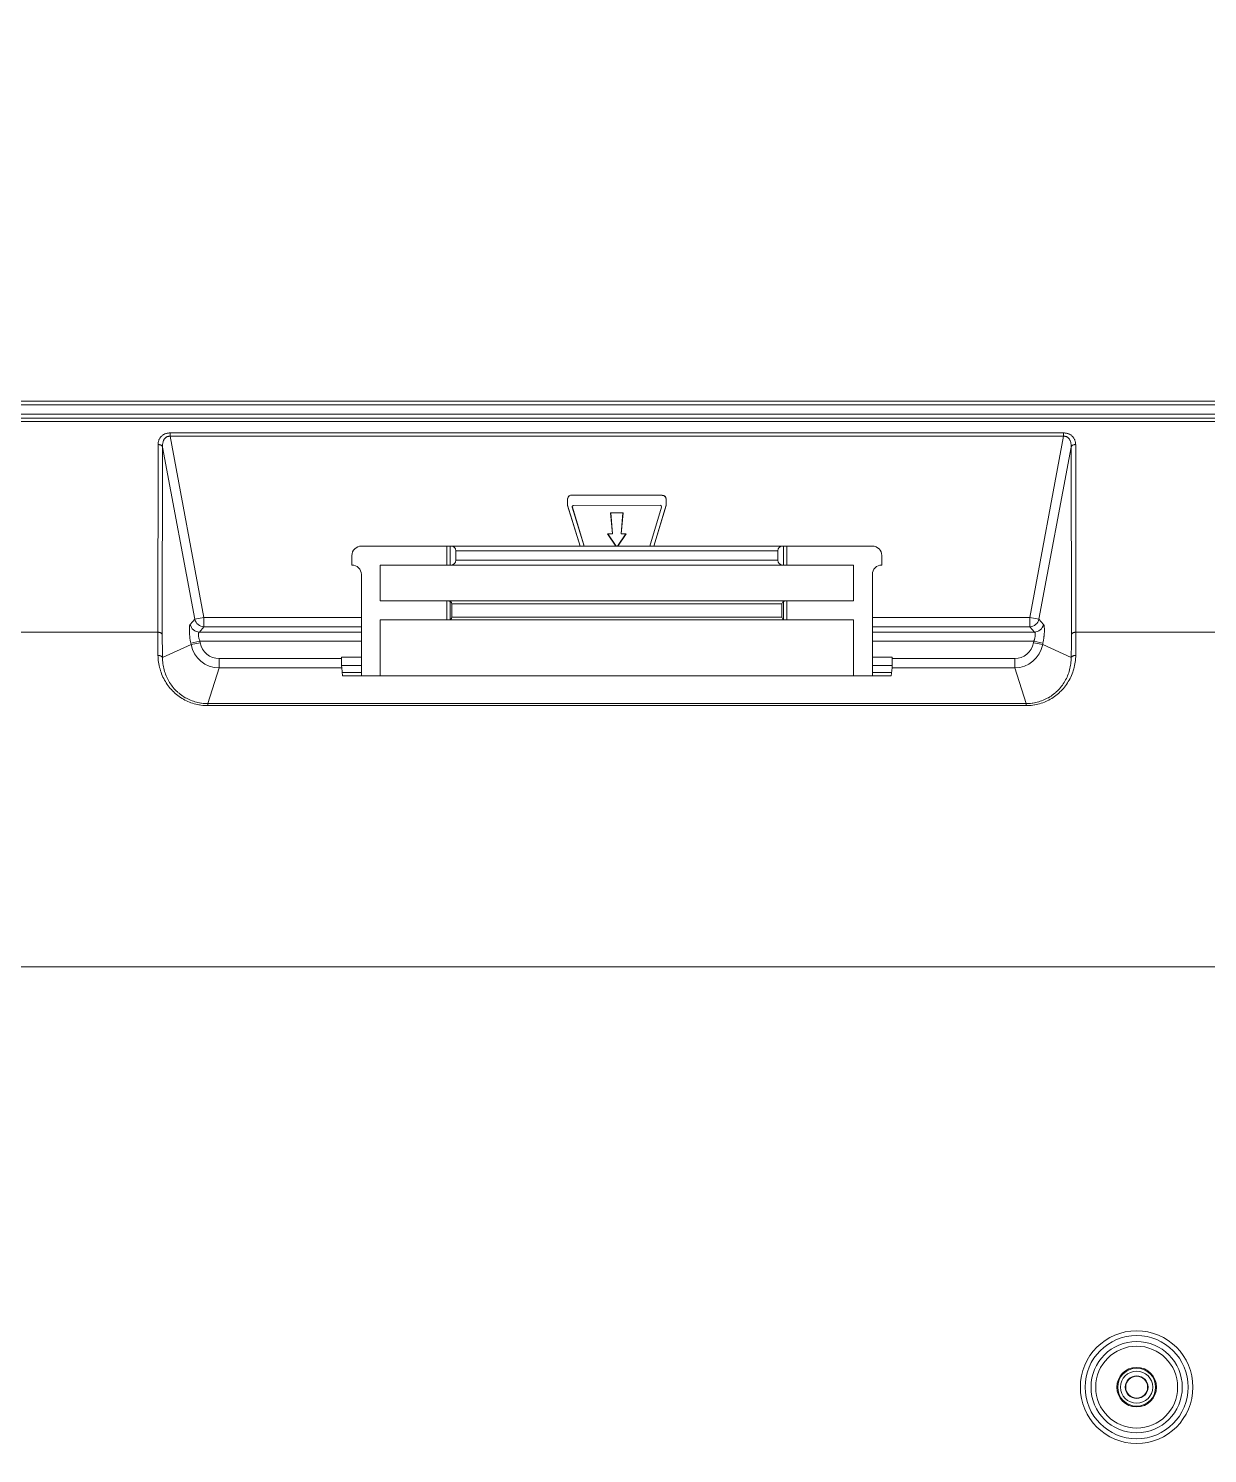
# Model space of a CAD drawing. Header units: millimetres. Extents: x -71336 to -35435, y -26189 to 22712.
# Drawn here: x -68530.9 to -68406.3, y -17329.2 to -17178.7 of the extents above; entities that cross this region are included whole.
import ezdxf

# ---------------------------------------------------------------- set-up
doc = ezdxf.new("R2010")
doc.units = ezdxf.units.MM
doc.layers.add('SC - Equipment', color=7, linetype='Continuous', lineweight=13)

# ---------------------------------------------------------------- blocks, each defined once
blk = doc.blocks.new('SONY FW-49XE8001 - BACK')
at = {"layer": 'SC - Equipment', "color": 251, "true_color": 0x636466, "transparency": 33554495}
for points in [[(525.3, 358.02), (-525.61, 358.02)], [(522.2, 357.62), (-522.51, 357.62)], [(-464.84, 355.87), (464.53, 355.87), (460.61, 333.61), (460.32, 331.86), (460.04, 330.03), (459.78, 328.1), (459.53, 326.06), (459.29, 323.86), (459.07, 321.57), (458.86, 319.19), (458.73, 317.42), (458.56, 314.84), (458.41, 312.21), (458.29, 309.54), (458.19, 306.83), (458.12, 304.06), (458.08, 301.25), (458.07, 298.38), (458.07, 298.25), (458.07, 137.87), (458.8, 137.87), (461.18, 137.9)], [(464.53, 356.22), (-464.84, 356.22)], [(367.01, 333.62), (349.89, 333.62), (350.37, 334.17), (350.37, 335.15), (346.8, 354.3), (346.75, 354.3), (346.7, 354.3), (346.66, 354.3), (346.64, 354.29), (346.59, 354.28), (346.54, 354.27), (346.5, 354.26), (346.46, 354.24), (346.42, 354.22), (346.38, 354.19), (346.34, 354.17), (346.31, 354.14), (346.28, 354.11), (346.24, 354.07), (346.21, 354.03), (346.18, 353.99), (346.15, 353.94), (346.13, 353.89), (346.11, 353.84), (346.08, 353.78), (346.06, 353.73), (346.05, 353.66), (346.03, 353.6), (346.02, 353.53), (346.01, 353.46), (346.01, 353.39), (346, 353.31), (346, 353.23), (346.01, 353.16), (346, 353.19), (345.98, 353.22), (345.96, 353.24), (345.94, 353.27), (345.91, 353.29), (345.88, 353.32), (345.85, 353.34), (345.81, 353.36), (345.77, 353.38), (345.73, 353.39), (345.69, 353.41), (345.68, 353.41), (345.64, 353.42), (345.6, 353.42), (345.55, 353.42), (345.52, 353.43), (345.49, 333.61), (327.27, 333.61)], [(345.52, 353.43), (345.53, 353.49), (345.53, 353.55), (345.54, 353.62), (345.55, 353.68), (345.56, 353.73), (345.58, 353.79), (345.6, 353.85), (345.62, 353.91), (345.65, 353.97), (345.68, 354.03), (345.71, 354.09), (345.74, 354.14), (345.78, 354.19), (345.82, 354.23), (345.86, 354.28), (345.9, 354.32), (345.95, 354.36), (345.99, 354.4), (346.05, 354.44), (346.1, 354.47), (346.15, 354.5), (346.21, 354.53), (346.23, 354.54), (346.29, 354.56), (346.35, 354.58), (346.41, 354.6), (346.48, 354.62), (346.55, 354.63), (346.62, 354.64), (346.69, 354.65), (346.76, 354.65), (346.8, 354.65)], [(441.22, 354.65), (441.26, 354.65), (441.33, 354.65), (441.4, 354.64), (441.47, 354.63), (441.54, 354.62), (441.6, 354.6), (441.67, 354.58), (441.73, 354.56), (441.79, 354.54), (441.81, 354.53), (441.87, 354.5), (441.92, 354.47), (441.97, 354.44), (442.03, 354.4), (442.07, 354.36), (442.12, 354.32), (442.16, 354.28), (442.2, 354.23), (442.24, 354.19), (442.28, 354.14), (442.31, 354.09), (442.34, 354.03), (442.37, 353.97), (442.4, 353.91), (442.42, 353.85), (442.44, 353.79), (442.46, 353.73), (442.47, 353.68), (442.48, 353.62), (442.49, 353.55), (442.49, 353.49), (442.5, 353.43)], [(394.47, 344.01), (394.67, 346.22), (393.35, 346.22), (393.55, 344.01), (393.02, 344.01)], [(394.46, 343.99), (394.65, 346.21), (393.37, 346.21), (393.56, 343.99), (393.05, 343.99), (393.02, 344.01), (393.91, 342.7)], [(393.05, 343.99), (393.93, 342.7)], [(393.55, 344.01), (393.56, 343.99)], [(394.11, 342.7), (395, 344.01), (394.97, 343.99), (394.09, 342.7)], [(395, 344.01), (394.47, 344.01), (394.46, 343.99), (394.97, 343.99)], [(376.05, 342.7), (376.05, 340.7)], [(376.41, 342.7), (376.41, 340.7)], [(411.01, 342.2), (377.01, 342.2)], [(411.61, 340.7), (411.61, 342.7)], [(411.97, 340.7), (411.97, 342.7)], [(377.01, 341.2), (411.01, 341.2)], [(376.05, 336.9), (376.05, 334.9)], [(376.41, 336.86), (376.41, 334.94)], [(376.56, 336.6), (411.46, 336.6)], [(411.61, 334.94), (411.61, 336.86)], [(411.97, 334.9), (411.97, 336.9)], [(367.01, 335.15), (350.37, 335.15), (349.41, 334.97), (348.92, 334.43), (348.91, 334.41), (348.89, 334.38), (348.88, 334.35), (348.87, 334.32), (348.86, 334.29), (348.85, 334.24), (348.85, 334.19), (348.85, 334.19), (348.84, 334.09), (348.83, 334), (348.83, 333.89), (348.83, 333.79), (348.83, 333.74), (348.83, 333.62), (348.84, 333.48), (348.85, 333.34), (348.87, 333.18), (348.88, 333.14), (348.9, 332.96), (348.93, 332.77), (348.96, 332.59), (348.98, 332.46)], [(369.01, 328.99), (369.01, 334.9), (419.01, 334.9), (419.01, 328.99)], [(411.46, 335.2), (376.56, 335.2)], [(421.01, 334.17), (437.65, 334.17), (438.13, 333.62), (421.01, 333.62)], [(439.1, 334.43), (439.11, 334.41), (439.13, 334.38), (439.14, 334.35), (439.15, 334.32), (439.16, 334.29), (439.17, 334.24), (439.17, 334.19), (439.17, 334.19), (439.18, 334.09), (439.19, 334), (439.19, 333.89), (439.19, 333.79), (439.19, 333.74), (439.19, 333.62), (439.18, 333.48), (439.17, 333.34), (439.15, 333.18), (439.14, 333.14), (439.12, 332.96), (439.09, 332.77), (439.06, 332.59), (439.04, 332.46)], [(364.92, 330.07), (367.01, 330.07)], [(421.01, 330.07), (423.1, 330.07)], [(423.09, 329.83), (436.05, 329.83), (436.05, 330.82), (423.11, 330.82)], [(364.97, 329.36), (367.01, 329.36)], [(421.01, 329.36), (423.05, 329.36)]]:
    blk.add_lwpolyline(points, dxfattribs=at)
for points in [[(535.26, 356.94, -0.011528), (522.2, 356.63), (-522.51, 356.63, -0.011714), (-535.57, 356.94)], [(479.11, 98.19, -0.277173), (458.8, 137.87), (458.8, 298.25), (-459.11, 298.25)], [(421.01, 332.64), (438.07, 332.64), (438.04, 332.47), (439.01, 332.29), (439.04, 332.46), (438.07, 332.64), (438.09, 332.7), (438.13, 332.79), (438.15, 332.88), (438.17, 332.96), (438.19, 333.05), (438.21, 333.13), (438.22, 333.2), (438.22, 333.28), (438.23, 333.29), (438.23, 333.34), (438.23, 333.39), (438.22, 333.43), (438.22, 333.47), (438.21, 333.5), (438.2, 333.53), (438.19, 333.56), (438.17, 333.58), (438.16, 333.6), (438.15, 333.61), (438.13, 333.62, 0.344386), (439.1, 334.43), (438.61, 334.97), (442.01, 353.16), (442.05, 333.34), (442.06, 333.37), (442.07, 333.4), (442.09, 333.42), (442.12, 333.45), (442.14, 333.47), (442.17, 333.5), (442.21, 333.52), (442.24, 333.54), (442.28, 333.56), (442.32, 333.58), (442.37, 333.59), (442.37, 333.59), (442.41, 333.6), (442.46, 333.6), (442.5, 333.61), (442.53, 333.61), (460.61, 333.61)], [(421.01, 335.15), (437.65, 335.15), (437.65, 334.17, 0.344469), (438.61, 334.97), (437.65, 335.15), (441.22, 354.3), (441.27, 354.3), (441.32, 354.3), (441.36, 354.3), (441.38, 354.29), (441.43, 354.28), (441.48, 354.27), (441.52, 354.26), (441.56, 354.24), (441.6, 354.22), (441.64, 354.19), (441.68, 354.17), (441.71, 354.14), (441.74, 354.11), (441.78, 354.07), (441.81, 354.03), (441.84, 353.99), (441.86, 353.94), (441.89, 353.89), (441.91, 353.84), (441.94, 353.78), (441.95, 353.73), (441.97, 353.66), (441.99, 353.6), (442, 353.53), (442.01, 353.46), (442.01, 353.39), (442.02, 353.31), (442.02, 353.23), (442.01, 353.16), (442.02, 353.19), (442.04, 353.22), (442.06, 353.24), (442.08, 353.27), (442.11, 353.29), (442.14, 353.32), (442.17, 353.34), (442.21, 353.36), (442.25, 353.38), (442.29, 353.39), (442.33, 353.41), (442.33, 353.41), (442.38, 353.42), (442.42, 353.42), (442.47, 353.42), (442.5, 353.43), (442.53, 333.61, -0.005937), (442.51, 331.16)], [(345.51, 331.16, -0.005867), (345.49, 333.61), (345.51, 333.61), (345.56, 333.6), (345.61, 333.6), (345.65, 333.59), (345.65, 333.59), (345.7, 333.58), (345.74, 333.56), (345.78, 333.54), (345.81, 333.52), (345.85, 333.5), (345.88, 333.47), (345.9, 333.45), (345.93, 333.42), (345.95, 333.4), (345.96, 333.37), (345.97, 333.34), (346.01, 353.16), (349.41, 334.97, 0.344514), (350.37, 334.17), (367.01, 334.17)], [(389.21, 348.07, 0.414241), (388.79, 347.65), (388.79, 347), (390.12, 342.7), (388.81, 347.01), (388.81, 347.65, -0.414261), (389.21, 348.07)], [(326.84, 317.82, -0.000018), (326.84, 332.9)], [(389.44, 346.99, 0.503985), (389.31, 346.8), (390.54, 342.7), (389.29, 346.8, -0.502978), (389.44, 346.99)], [(421.01, 328.99), (421.01, 339.7, -0.414323), (422.01, 340.7), (422.01, 341.7, 0.414164), (421.01, 342.7), (367.01, 342.7, 0.414243), (366.01, 341.7), (366.01, 340.7, -0.414243), (367.01, 339.7), (367.01, 328.99)], [(376.51, 342.7, -0.414134), (377.01, 342.2), (377.01, 341.2, -0.414065), (376.51, 340.7)], [(411.51, 340.7, -0.413831), (411.01, 341.2), (411.01, 342.2, -0.4139), (411.51, 342.7)], [(376.05, 334.9), (376.07, 334.9), (376.1, 334.9), (376.14, 334.9), (376.17, 334.9), (376.21, 334.9), (376.25, 334.9), (376.25, 334.9), (376.29, 334.9), (376.33, 334.91), (376.36, 334.92), (376.38, 334.93), (376.41, 334.94, 0.271378), (376.56, 335.2), (376.56, 336.6, 0.271378), (376.41, 336.86), (376.38, 336.87), (376.36, 336.88), (376.33, 336.89), (376.29, 336.89), (376.28, 336.89), (376.25, 336.9), (376.23, 336.9), (376.2, 336.9), (376.16, 336.9), (376.12, 336.9), (376.09, 336.9), (376.05, 336.9)], [(411.97, 336.9), (411.95, 336.9), (411.92, 336.9), (411.88, 336.9), (411.85, 336.9), (411.81, 336.9), (411.77, 336.9), (411.77, 336.9), (411.73, 336.89), (411.69, 336.89), (411.66, 336.88), (411.64, 336.87), (411.61, 336.86, 0.271414), (411.46, 336.6), (411.46, 335.2, 0.271282), (411.61, 334.94), (411.64, 334.93), (411.66, 334.92), (411.69, 334.91), (411.73, 334.9), (411.74, 334.9), (411.77, 334.9), (411.79, 334.9), (411.82, 334.9), (411.86, 334.9), (411.9, 334.9), (411.93, 334.9), (411.97, 334.9)], [(348.92, 334.43, 0.344234), (349.89, 333.62), (349.87, 333.61), (349.86, 333.6), (349.85, 333.58), (349.83, 333.56), (349.82, 333.53), (349.81, 333.5), (349.8, 333.47), (349.8, 333.43), (349.79, 333.39), (349.79, 333.34), (349.79, 333.29), (349.8, 333.28), (349.8, 333.2), (349.81, 333.13), (349.83, 333.05), (349.85, 332.96), (349.87, 332.88), (349.89, 332.79), (349.93, 332.7), (349.95, 332.64), (349.98, 332.47), (349.01, 332.29), (346, 330.92), (345.99, 330.95), (345.97, 330.97), (345.95, 331), (345.93, 331.02), (345.9, 331.04), (345.87, 331.06), (345.84, 331.08), (345.8, 331.1), (345.76, 331.12), (345.72, 331.13), (345.68, 331.14), (345.63, 331.15), (345.58, 331.16), (345.53, 331.16), (345.51, 331.16), (345.52, 330.99), (345.53, 330.81), (345.55, 330.62), (345.58, 330.44), (345.61, 330.25), (345.64, 330.07), (345.68, 329.89), (345.73, 329.72), (345.78, 329.54), (345.84, 329.37), (345.9, 329.2), (345.97, 329.03), (346.04, 328.87), (346.12, 328.71), (346.21, 328.55), (346.3, 328.39), (346.39, 328.24), (346.49, 328.09), (346.59, 327.95), (346.7, 327.81), (346.81, 327.67), (346.93, 327.54), (347.05, 327.41), (347.18, 327.29), (347.22, 327.25), (347.35, 327.13), (347.49, 327.02), (347.62, 326.91), (347.77, 326.8), (347.91, 326.7), (348.06, 326.61), (348.21, 326.52), (348.36, 326.44), (348.52, 326.36), (348.67, 326.29), (348.84, 326.22), (349, 326.16), (349.17, 326.1), (349.34, 326.05), (349.51, 326.01), (349.68, 325.97), (349.85, 325.93), (349.89, 325.93), (350.06, 325.9), (350.24, 325.88), (350.42, 325.86), (350.59, 325.86), (350.77, 325.85)], [(437.25, 325.85), (437.25, 326.07), (350.77, 326.07), (350.61, 326.07), (350.45, 326.08), (350.28, 326.09), (350.12, 326.11), (350.05, 326.12), (349.89, 326.15), (349.73, 326.18), (349.58, 326.22), (349.42, 326.26), (349.27, 326.31), (349.12, 326.36), (348.97, 326.42), (348.82, 326.48), (348.68, 326.55), (348.54, 326.62), (348.4, 326.69), (348.26, 326.77), (348.13, 326.86), (348, 326.95), (347.87, 327.05), (347.74, 327.15), (347.62, 327.25), (347.57, 327.3), (347.45, 327.41), (347.34, 327.53), (347.23, 327.64), (347.13, 327.76), (347.03, 327.89), (346.93, 328.02), (346.84, 328.15), (346.75, 328.28), (346.67, 328.42), (346.59, 328.56), (346.51, 328.71), (346.44, 328.86), (346.38, 329.01), (346.32, 329.16), (346.32, 329.16), (346.26, 329.31), (346.21, 329.47), (346.17, 329.63), (346.13, 329.79), (346.1, 329.95), (346.07, 330.11), (346.04, 330.28), (346.02, 330.45), (346.01, 330.62), (346, 330.78), (346, 330.92, -0.00579), (345.97, 333.34)], [(364.93, 329.83), (351.97, 329.83, -0.359554), (349.01, 332.29), (348.98, 332.46), (349.95, 332.64), (367.01, 332.64)], [(364.91, 330.82), (351.97, 330.82), (351.97, 329.83), (350.77, 326.07), (350.77, 325.85), (437.25, 325.85), (437.43, 325.86), (437.6, 325.86), (437.78, 325.88), (437.96, 325.9), (438.13, 325.93), (438.17, 325.93), (438.34, 325.97), (438.51, 326.01), (438.69, 326.05), (438.85, 326.1), (439.02, 326.16), (439.19, 326.22), (439.35, 326.29), (439.5, 326.36), (439.66, 326.44), (439.81, 326.52), (439.96, 326.61), (440.11, 326.7), (440.25, 326.8), (440.4, 326.91), (440.53, 327.02), (440.67, 327.13), (440.8, 327.25), (440.84, 327.29), (440.97, 327.41), (441.09, 327.54), (441.21, 327.67), (441.32, 327.81), (441.43, 327.95), (441.53, 328.09), (441.63, 328.24), (441.72, 328.39), (441.81, 328.55), (441.9, 328.71), (441.98, 328.87), (442.05, 329.03), (442.12, 329.2), (442.18, 329.37), (442.24, 329.54), (442.29, 329.72), (442.34, 329.89), (442.38, 330.07), (442.41, 330.25), (442.44, 330.44), (442.47, 330.62), (442.49, 330.81), (442.5, 330.99), (442.51, 331.16), (442.49, 331.16), (442.44, 331.16), (442.39, 331.15), (442.34, 331.14), (442.3, 331.13), (442.26, 331.12), (442.22, 331.1), (442.18, 331.08), (442.15, 331.06), (442.12, 331.04), (442.09, 331.02), (442.07, 331), (442.05, 330.97), (442.03, 330.95), (442.02, 330.92), (439.01, 332.29, -0.359608), (436.05, 329.83), (437.25, 326.07), (437.41, 326.07), (437.57, 326.08), (437.74, 326.09), (437.9, 326.11), (437.97, 326.12), (438.13, 326.15), (438.29, 326.18), (438.44, 326.22), (438.6, 326.26), (438.75, 326.31), (438.9, 326.36), (439.05, 326.42), (439.2, 326.48), (439.34, 326.55), (439.48, 326.62), (439.62, 326.69), (439.76, 326.78), (439.89, 326.86), (440.02, 326.95), (440.15, 327.05), (440.28, 327.15), (440.4, 327.25), (440.45, 327.3), (440.57, 327.41), (440.68, 327.53), (440.79, 327.64), (440.89, 327.76), (440.99, 327.89), (441.09, 328.02), (441.18, 328.15), (441.27, 328.28), (441.35, 328.42), (441.43, 328.56), (441.51, 328.71), (441.58, 328.86), (441.64, 329.01), (441.7, 329.16), (441.7, 329.16), (441.76, 329.31), (441.81, 329.47), (441.85, 329.63), (441.89, 329.79), (441.92, 329.95), (441.95, 330.11), (441.98, 330.28), (442, 330.45), (442.01, 330.62), (442.02, 330.78), (442.02, 330.92, 0.005997), (442.05, 333.34)], [(367.01, 330.95), (364.91, 330.95), (364.91, 330.82, 0.008839), (364.93, 329.83), (365.01, 328.99), (423.01, 328.99), (423.09, 329.83, 0.007448), (423.11, 330.82), (423.11, 330.95), (421.01, 330.95)]]:
    blk.add_lwpolyline(points, format="xyb", dxfattribs=at)
for points in [[(441.22, 354.3), (441.22, 354.65), (346.8, 354.65), (346.8, 354.3)], [(419.01, 336.9), (369.01, 336.9), (369.01, 340.7), (419.01, 340.7)]]:
    blk.add_lwpolyline(points, close=True, dxfattribs=at)
for points in [[(399.23, 347.65), (399.23, 347), (397.9, 342.7), (399.21, 347.01), (399.21, 347.65, 0.414326), (398.81, 348.05), (389.21, 348.07), (398.81, 348.07, -0.414152)], [(398.58, 347.01), (389.44, 346.99), (398.58, 347.01, -0.504112), (398.71, 346.8), (397.48, 342.7), (398.73, 346.8, 0.503714)]]:
    blk.add_lwpolyline(points, format="xyb", close=True, dxfattribs=at)
for radius in [5.95, 5.45, 4.82, 4.33, 2.09, 2, 1.7, 1.2, 1.16]:
    blk.add_circle((448.94, 253.87), radius, dxfattribs=at)
for centre, start, end in [((351.97, 332.84), 190.5685, 270.0376), ((436.05, 332.84), 269.9613, 349.4261)]:
    blk.add_arc(centre, 2.02, start, end, dxfattribs=at)

msp = doc.modelspace()

# ---------------------------------------------------------------- block references
at = {"layer": 'SC - Equipment'}
msp.add_blockref('SONY FW-49XE8001 - BACK', (-68862.744, -17576.031), dxfattribs=at)

doc.saveas('drawing.dxf')
